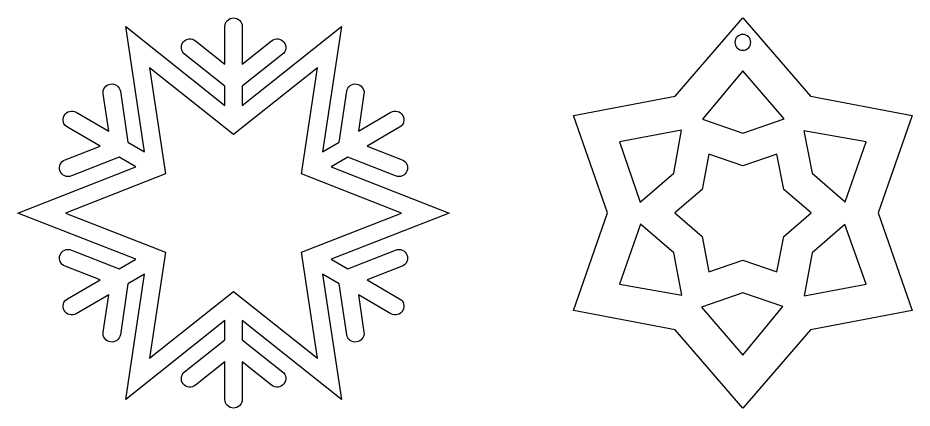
# Model space of a CAD drawing. Header units: centimetres. Extents: x 2 to 128, y -104 to 2.
# Drawn here: x 104.72 to 127.59, y -88.33 to -78.33 of the extents above; entities that cross this region are included whole.
import ezdxf

# ---------------------------------------------------------------- set-up
doc = ezdxf.new("R2010")
doc.units = ezdxf.units.CM
doc.header["$MEASUREMENT"] = 0
doc.layers.add('layer 1', color=7, linetype='Continuous')

msp = doc.modelspace()

# ---------------------------------------------------------------- linework, layer by layer
at = {"layer": 'layer 1', "color": 250}
for points, knots in [([(107.95657, -84.89782), (107.95657, -84.89782), (107.47474, -88.10418), (107.47474, -88.10418), (107.47474, -88.10418), (107.47474, -88.10418), (110.01064, -86.08373), (110.01064, -86.08373), (110.01064, -86.08373), (110.01064, -86.08373), (110.01064, -86.57271), (110.01064, -86.57271), (110.01064, -86.57271), (110.01064, -86.57271), (108.98103, -87.39304), (108.98103, -87.39304), (108.98103, -87.39304), (108.88511, -87.46946), (108.86922, -87.60999), (108.94563, -87.70588), (108.94563, -87.70588), (109.02203, -87.80178), (109.16256, -87.81767), (109.25846, -87.74127), (109.25846, -87.74127), (109.25846, -87.74127), (110.01064, -87.14198), (110.01064, -87.14198), (110.01064, -87.14198), (110.01064, -87.14198), (110.01064, -88.10371), (110.01064, -88.10371), (110.01064, -88.10371), (110.01064, -88.22632), (110.11063, -88.32632), (110.23324, -88.32632), (110.23324, -88.32632), (110.35587, -88.32632), (110.45586, -88.22632), (110.45586, -88.10371), (110.45586, -88.10371), (110.45586, -88.10371), (110.45586, -87.14198), (110.45586, -87.14198), (110.45586, -87.14198), (110.45586, -87.14198), (111.20804, -87.74127), (111.20804, -87.74127), (111.20804, -87.74127), (111.30392, -87.81766), (111.44445, -87.80177), (111.52087, -87.70588), (111.52087, -87.70588), (111.59727, -87.60998), (111.58137, -87.46945), (111.48547, -87.39304), (111.48547, -87.39304), (111.48547, -87.39304), (110.45586, -86.57271), (110.45586, -86.57271), (110.45586, -86.57271), (110.45586, -86.57271), (110.45586, -86.08373), (110.45586, -86.08373), (110.45586, -86.08373), (110.45586, -86.08373), (112.99174, -88.10418), (112.99174, -88.10418), (112.99174, -88.10418), (112.99174, -88.10418), (112.50993, -84.89782), (112.50993, -84.89782), (112.50993, -84.89782), (112.50993, -84.89782), (112.9334, -85.14231), (112.9334, -85.14231), (112.9334, -85.14231), (112.9334, -85.14231), (113.12902, -86.44414), (113.12902, -86.44414), (113.12902, -86.44414), (113.14725, -86.56541), (113.261, -86.64944), (113.38225, -86.63121), (113.38225, -86.63121), (113.5035, -86.61299), (113.58753, -86.49925), (113.56932, -86.37798), (113.56932, -86.37798), (113.56932, -86.37798), (113.42641, -85.42694), (113.42641, -85.42694), (113.42641, -85.42694), (113.42641, -85.42694), (114.25928, -85.9078), (114.25928, -85.9078), (114.25928, -85.9078), (114.36547, -85.96911), (114.50206, -85.93251), (114.56337, -85.82633), (114.56337, -85.82633), (114.62468, -85.72013), (114.58808, -85.58353), (114.4819, -85.52222), (114.4819, -85.52222), (114.4819, -85.52222), (113.64902, -85.04136), (113.64902, -85.04136), (113.64902, -85.04136), (113.64902, -85.04136), (114.54411, -84.68961), (114.54411, -84.68961), (114.54411, -84.68961), (114.65821, -84.64476), (114.71471, -84.51511), (114.66987, -84.40098), (114.66987, -84.40098), (114.62501, -84.28687), (114.49537, -84.23037), (114.38124, -84.27522), (114.38124, -84.27522), (114.38124, -84.27522), (113.15602, -84.75672), (113.15602, -84.75672), (113.15602, -84.75672), (113.15602, -84.75672), (112.73254, -84.51223), (112.73254, -84.51223), (112.73254, -84.51223), (112.73254, -84.51223), (115.75025, -83.32632), (115.75025, -83.32632), (115.75025, -83.32632), (115.75025, -83.32632), (112.73254, -82.14041), (112.73254, -82.14041), (112.73254, -82.14041), (112.73254, -82.14041), (113.15602, -81.89592), (113.15602, -81.89592), (113.15602, -81.89592), (113.15602, -81.89592), (114.38124, -82.37742), (114.38124, -82.37742), (114.38124, -82.37742), (114.49539, -82.42227), (114.62504, -82.36577), (114.66987, -82.25166), (114.66987, -82.25166), (114.71472, -82.13753), (114.65822, -82.00789), (114.54411, -81.96303), (114.54411, -81.96303), (114.54411, -81.96303), (113.64902, -81.61128), (113.64902, -81.61128), (113.64902, -81.61128), (113.64902, -81.61128), (114.4819, -81.13042), (114.4819, -81.13042), (114.4819, -81.13042), (114.58808, -81.06911), (114.62468, -80.93251), (114.56339, -80.82633), (114.56339, -80.82633), (114.50206, -80.72013), (114.36547, -80.68353), (114.25928, -80.74484), (114.25928, -80.74484), (114.25928, -80.74484), (113.42641, -81.2257), (113.42641, -81.2257), (113.42641, -81.2257), (113.42641, -81.2257), (113.56932, -80.27466), (113.56932, -80.27466), (113.56932, -80.27466), (113.58753, -80.15342), (113.5035, -80.03967), (113.38225, -80.02143), (113.38225, -80.02143), (113.26099, -80.00322), (113.14725, -80.08725), (113.12902, -80.2085), (113.12902, -80.2085), (113.12902, -80.2085), (112.9334, -81.51033), (112.9334, -81.51033), (112.9334, -81.51033), (112.9334, -81.51033), (112.50993, -81.75482), (112.50993, -81.75482), (112.50993, -81.75482), (112.50993, -81.75482), (112.99176, -78.54846), (112.99176, -78.54846), (112.99176, -78.54846), (112.99176, -78.54846), (110.45586, -80.56891), (110.45586, -80.56891), (110.45586, -80.56891), (110.45586, -80.56891), (110.45586, -80.07993), (110.45586, -80.07993), (110.45586, -80.07993), (110.45586, -80.07993), (111.48547, -79.2596), (111.48547, -79.2596), (111.48547, -79.2596), (111.58139, -79.18318), (111.59728, -79.04265), (111.52087, -78.94676), (111.52087, -78.94676), (111.44447, -78.85086), (111.30394, -78.83497), (111.20804, -78.91137), (111.20804, -78.91137), (111.20804, -78.91137), (110.45586, -79.51066), (110.45586, -79.51066), (110.45586, -79.51066), (110.45586, -79.51066), (110.45586, -78.54893), (110.45586, -78.54893), (110.45586, -78.54893), (110.45586, -78.42632), (110.35587, -78.32632), (110.23326, -78.32632), (110.23326, -78.32632), (110.11063, -78.32632), (110.01064, -78.42632), (110.01064, -78.54893), (110.01064, -78.54893), (110.01064, -78.54893), (110.01064, -79.51066), (110.01064, -79.51066), (110.01064, -79.51066), (110.01064, -79.51066), (109.25846, -78.91137), (109.25846, -78.91137), (109.25846, -78.91137), (109.16258, -78.83498), (109.02205, -78.85087), (108.94563, -78.94676), (108.94563, -78.94676), (108.86923, -79.04266), (108.88513, -79.18319), (108.98103, -79.2596), (108.98103, -79.2596), (108.98103, -79.2596), (110.01064, -80.07993), (110.01064, -80.07993), (110.01064, -80.07993), (110.01064, -80.07993), (110.01064, -80.56891), (110.01064, -80.56891), (110.01064, -80.56891), (110.01064, -80.56891), (107.47476, -78.54846), (107.47476, -78.54846), (107.47476, -78.54846), (107.47476, -78.54846), (107.95657, -81.75482), (107.95657, -81.75482), (107.95657, -81.75482), (107.95657, -81.75482), (107.5331, -81.51033), (107.5331, -81.51033), (107.5331, -81.51033), (107.5331, -81.51033), (107.33748, -80.2085), (107.33748, -80.2085), (107.33748, -80.2085), (107.31925, -80.08723), (107.2055, -80.0032), (107.08425, -80.02143), (107.08425, -80.02143), (106.963, -80.03965), (106.87897, -80.15341), (106.89718, -80.27466), (106.89718, -80.27466), (106.89718, -80.27466), (107.04009, -81.2257), (107.04009, -81.2257), (107.04009, -81.2257), (107.04009, -81.2257), (106.20722, -80.74484), (106.20722, -80.74484), (106.20722, -80.74484), (106.10103, -80.68353), (105.96444, -80.72013), (105.90313, -80.82631), (105.90313, -80.82631), (105.84182, -80.93251), (105.87842, -81.06911), (105.9846, -81.13042), (105.9846, -81.13042), (105.9846, -81.13042), (106.81748, -81.61128), (106.81748, -81.61128), (106.81748, -81.61128), (106.81748, -81.61128), (105.92239, -81.96303), (105.92239, -81.96303), (105.92239, -81.96303), (105.80829, -82.00788), (105.75179, -82.13753), (105.79663, -82.25166), (105.79663, -82.25166), (105.84148, -82.36577), (105.97113, -82.42227), (106.08526, -82.37742), (106.08526, -82.37742), (106.08526, -82.37742), (107.31048, -81.89592), (107.31048, -81.89592), (107.31048, -81.89592), (107.31048, -81.89592), (107.73396, -82.14041), (107.73396, -82.14041), (107.73396, -82.14041), (107.73396, -82.14041), (104.71625, -83.32632), (104.71625, -83.32632), (104.71625, -83.32632), (104.71625, -83.32632), (107.73396, -84.51223), (107.73396, -84.51223), (107.73396, -84.51223), (107.73396, -84.51223), (107.31048, -84.75672), (107.31048, -84.75672), (107.31048, -84.75672), (107.31048, -84.75672), (106.08526, -84.27522), (106.08526, -84.27522), (106.08526, -84.27522), (105.97111, -84.23037), (105.84146, -84.28687), (105.79663, -84.40098), (105.79663, -84.40098), (105.75178, -84.51511), (105.80828, -84.64476), (105.92239, -84.68961), (105.92239, -84.68961), (105.92239, -84.68961), (106.81748, -85.04136), (106.81748, -85.04136), (106.81748, -85.04136), (106.81748, -85.04136), (105.9846, -85.52222), (105.9846, -85.52222), (105.9846, -85.52222), (105.87842, -85.58353), (105.84182, -85.72013), (105.90311, -85.82631), (105.90311, -85.82631), (105.96444, -85.93251), (106.10103, -85.96911), (106.20722, -85.9078), (106.20722, -85.9078), (106.20722, -85.9078), (107.04009, -85.42694), (107.04009, -85.42694), (107.04009, -85.42694), (107.04009, -85.42694), (106.89718, -86.37798), (106.89718, -86.37798), (106.89718, -86.37798), (106.87897, -86.49922), (106.963, -86.61297), (107.08425, -86.63121), (107.08425, -86.63121), (107.2055, -86.64942), (107.31925, -86.56539), (107.33748, -86.44414), (107.33748, -86.44414), (107.33748, -86.44414), (107.5331, -85.14231), (107.5331, -85.14231), (107.5331, -85.14231), (107.5331, -85.14231), (107.95657, -84.89782), (107.95657, -84.89782)], [0, 0, 0, 0, 0.01030928, 0.01030928, 0.01030928, 0.01030928, 0.02061856, 0.02061856, 0.02061856, 0.02061856, 0.03092784, 0.03092784, 0.03092784, 0.03092784, 0.04123711, 0.04123711, 0.04123711, 0.04123711, 0.05154639, 0.05154639, 0.05154639, 0.05154639, 0.06185567, 0.06185567, 0.06185567, 0.06185567, 0.07216495, 0.07216495, 0.07216495, 0.07216495, 0.08247423, 0.08247423, 0.08247423, 0.08247423, 0.09278351, 0.09278351, 0.09278351, 0.09278351, 0.10309278, 0.10309278, 0.10309278, 0.10309278, 0.11340206, 0.11340206, 0.11340206, 0.11340206, 0.12371134, 0.12371134, 0.12371134, 0.12371134, 0.13402062, 0.13402062, 0.13402062, 0.13402062, 0.1443299, 0.1443299, 0.1443299, 0.1443299, 0.15463918, 0.15463918, 0.15463918, 0.15463918, 0.16494845, 0.16494845, 0.16494845, 0.16494845, 0.17525773, 0.17525773, 0.17525773, 0.17525773, 0.18556701, 0.18556701, 0.18556701, 0.18556701, 0.19587629, 0.19587629, 0.19587629, 0.19587629, 0.20618557, 0.20618557, 0.20618557, 0.20618557, 0.21649485, 0.21649485, 0.21649485, 0.21649485, 0.22680412, 0.22680412, 0.22680412, 0.22680412, 0.2371134, 0.2371134, 0.2371134, 0.2371134, 0.24742268, 0.24742268, 0.24742268, 0.24742268, 0.25773196, 0.25773196, 0.25773196, 0.25773196, 0.26804124, 0.26804124, 0.26804124, 0.26804124, 0.27835052, 0.27835052, 0.27835052, 0.27835052, 0.28865979, 0.28865979, 0.28865979, 0.28865979, 0.29896907, 0.29896907, 0.29896907, 0.29896907, 0.30927835, 0.30927835, 0.30927835, 0.30927835, 0.31958763, 0.31958763, 0.31958763, 0.31958763, 0.32989691, 0.32989691, 0.32989691, 0.32989691, 0.34020619, 0.34020619, 0.34020619, 0.34020619, 0.35051546, 0.35051546, 0.35051546, 0.35051546, 0.36082474, 0.36082474, 0.36082474, 0.36082474, 0.37113402, 0.37113402, 0.37113402, 0.37113402, 0.3814433, 0.3814433, 0.3814433, 0.3814433, 0.39175258, 0.39175258, 0.39175258, 0.39175258, 0.40206186, 0.40206186, 0.40206186, 0.40206186, 0.41237113, 0.41237113, 0.41237113, 0.41237113, 0.42268041, 0.42268041, 0.42268041, 0.42268041, 0.43298969, 0.43298969, 0.43298969, 0.43298969, 0.44329897, 0.44329897, 0.44329897, 0.44329897, 0.45360825, 0.45360825, 0.45360825, 0.45360825, 0.46391753, 0.46391753, 0.46391753, 0.46391753, 0.4742268, 0.4742268, 0.4742268, 0.4742268, 0.48453608, 0.48453608, 0.48453608, 0.48453608, 0.49484536, 0.49484536, 0.49484536, 0.49484536, 0.50515464, 0.50515464, 0.50515464, 0.50515464, 0.51546392, 0.51546392, 0.51546392, 0.51546392, 0.5257732, 0.5257732, 0.5257732, 0.5257732, 0.53608247, 0.53608247, 0.53608247, 0.53608247, 0.54639175, 0.54639175, 0.54639175, 0.54639175, 0.55670103, 0.55670103, 0.55670103, 0.55670103, 0.56701031, 0.56701031, 0.56701031, 0.56701031, 0.57731959, 0.57731959, 0.57731959, 0.57731959, 0.58762887, 0.58762887, 0.58762887, 0.58762887, 0.59793814, 0.59793814, 0.59793814, 0.59793814, 0.60824742, 0.60824742, 0.60824742, 0.60824742, 0.6185567, 0.6185567, 0.6185567, 0.6185567, 0.62886598, 0.62886598, 0.62886598, 0.62886598, 0.63917526, 0.63917526, 0.63917526, 0.63917526, 0.64948454, 0.64948454, 0.64948454, 0.64948454, 0.65979381, 0.65979381, 0.65979381, 0.65979381, 0.67010309, 0.67010309, 0.67010309, 0.67010309, 0.68041237, 0.68041237, 0.68041237, 0.68041237, 0.69072165, 0.69072165, 0.69072165, 0.69072165, 0.70103093, 0.70103093, 0.70103093, 0.70103093, 0.71134021, 0.71134021, 0.71134021, 0.71134021, 0.72164948, 0.72164948, 0.72164948, 0.72164948, 0.73195876, 0.73195876, 0.73195876, 0.73195876, 0.74226804, 0.74226804, 0.74226804, 0.74226804, 0.75257732, 0.75257732, 0.75257732, 0.75257732, 0.7628866, 0.7628866, 0.7628866, 0.7628866, 0.77319588, 0.77319588, 0.77319588, 0.77319588, 0.78350515, 0.78350515, 0.78350515, 0.78350515, 0.79381443, 0.79381443, 0.79381443, 0.79381443, 0.80412371, 0.80412371, 0.80412371, 0.80412371, 0.81443299, 0.81443299, 0.81443299, 0.81443299, 0.82474227, 0.82474227, 0.82474227, 0.82474227, 0.83505155, 0.83505155, 0.83505155, 0.83505155, 0.84536082, 0.84536082, 0.84536082, 0.84536082, 0.8556701, 0.8556701, 0.8556701, 0.8556701, 0.86597938, 0.86597938, 0.86597938, 0.86597938, 0.87628866, 0.87628866, 0.87628866, 0.87628866, 0.88659794, 0.88659794, 0.88659794, 0.88659794, 0.89690722, 0.89690722, 0.89690722, 0.89690722, 0.90721649, 0.90721649, 0.90721649, 0.90721649, 0.91752577, 0.91752577, 0.91752577, 0.91752577, 0.92783505, 0.92783505, 0.92783505, 0.92783505, 0.93814433, 0.93814433, 0.93814433, 0.93814433, 0.94845361, 0.94845361, 0.94845361, 0.94845361, 0.95876289, 0.95876289, 0.95876289, 0.95876289, 0.96907216, 0.96907216, 0.96907216, 0.96907216, 0.97938144, 0.97938144, 0.97938144, 0.97938144, 1, 1, 1, 1]), ([(119.804, -83.32629), (119.804, -83.32629), (118.93385, -85.82634), (118.93385, -85.82634), (118.93385, -85.82634), (118.93385, -85.82634), (121.53401, -86.3227), (121.53401, -86.3227), (121.53401, -86.3227), (121.53401, -86.3227), (123.26397, -88.32632), (123.26397, -88.32632), (123.26397, -88.32632), (123.26397, -88.32632), (124.99391, -86.32268), (124.99391, -86.32268), (124.99391, -86.32268), (124.99391, -86.32268), (127.59411, -85.8263), (127.59411, -85.8263), (127.59411, -85.8263), (127.59411, -85.8263), (126.72387, -83.3263), (126.72387, -83.3263), (126.72387, -83.3263), (126.72387, -83.3263), (127.59409, -80.8263), (127.59409, -80.8263), (127.59409, -80.8263), (127.59409, -80.8263), (124.99393, -80.32993), (124.99393, -80.32993), (124.99393, -80.32993), (124.99393, -80.32993), (123.26397, -78.32632), (123.26397, -78.32632), (123.26397, -78.32632), (123.26397, -78.32632), (121.53395, -80.32991), (121.53395, -80.32991), (121.53395, -80.32991), (121.53395, -80.32991), (118.93385, -80.82633), (118.93385, -80.82633), (118.93385, -80.82633), (118.93385, -80.82633), (119.804, -83.32629), (119.804, -83.32629)], [0, 0, 0, 0, 0.07692308, 0.07692308, 0.07692308, 0.07692308, 0.15384615, 0.15384615, 0.15384615, 0.15384615, 0.23076923, 0.23076923, 0.23076923, 0.23076923, 0.30769231, 0.30769231, 0.30769231, 0.30769231, 0.38461538, 0.38461538, 0.38461538, 0.38461538, 0.46153846, 0.46153846, 0.46153846, 0.46153846, 0.53846154, 0.53846154, 0.53846154, 0.53846154, 0.61538462, 0.61538462, 0.61538462, 0.61538462, 0.69230769, 0.69230769, 0.69230769, 0.69230769, 0.76923077, 0.76923077, 0.76923077, 0.76923077, 0.84615385, 0.84615385, 0.84615385, 0.84615385, 1, 1, 1, 1]), ([(123.06052, -78.95492), (123.06052, -78.84256), (123.1516, -78.75148), (123.26397, -78.75148), (123.26397, -78.75148), (123.37633, -78.75148), (123.46741, -78.84256), (123.46741, -78.95492), (123.46741, -78.95492), (123.46741, -79.06729), (123.37633, -79.15837), (123.26397, -79.15837), (123.26397, -79.15837), (123.1516, -79.15837), (123.06052, -79.06729), (123.06052, -78.95492)], [0, 0, 0, 0, 0.2, 0.2, 0.2, 0.2, 0.4, 0.4, 0.4, 0.4, 0.6, 0.6, 0.6, 0.6, 1, 1, 1, 1]), ([(108.49187, -84.33171), (108.49187, -84.33171), (105.93354, -83.32632), (105.93354, -83.32632), (105.93354, -83.32632), (105.93354, -83.32632), (108.49187, -82.32093), (108.49187, -82.32093), (108.49187, -82.32093), (108.49187, -82.32093), (108.0834, -79.60266), (108.0834, -79.60266), (108.0834, -79.60266), (108.0834, -79.60266), (110.23325, -81.31555), (110.23325, -81.31555), (110.23325, -81.31555), (110.23325, -81.31555), (112.38311, -79.60266), (112.38311, -79.60266), (112.38311, -79.60266), (112.38311, -79.60266), (111.97463, -82.32093), (111.97463, -82.32093), (111.97463, -82.32093), (111.97463, -82.32093), (114.53296, -83.32632), (114.53296, -83.32632), (114.53296, -83.32632), (114.53296, -83.32632), (111.97463, -84.33171), (111.97463, -84.33171), (111.97463, -84.33171), (111.97463, -84.33171), (112.3831, -87.04998), (112.3831, -87.04998), (112.3831, -87.04998), (112.3831, -87.04998), (110.23325, -85.33709), (110.23325, -85.33709), (110.23325, -85.33709), (110.23325, -85.33709), (108.08339, -87.04998), (108.08339, -87.04998), (108.08339, -87.04998), (108.08339, -87.04998), (108.49187, -84.33171), (108.49187, -84.33171)], [0, 0, 0, 0, 0.07692308, 0.07692308, 0.07692308, 0.07692308, 0.15384615, 0.15384615, 0.15384615, 0.15384615, 0.23076923, 0.23076923, 0.23076923, 0.23076923, 0.30769231, 0.30769231, 0.30769231, 0.30769231, 0.38461538, 0.38461538, 0.38461538, 0.38461538, 0.46153846, 0.46153846, 0.46153846, 0.46153846, 0.53846154, 0.53846154, 0.53846154, 0.53846154, 0.61538462, 0.61538462, 0.61538462, 0.61538462, 0.69230769, 0.69230769, 0.69230769, 0.69230769, 0.76923077, 0.76923077, 0.76923077, 0.76923077, 0.84615385, 0.84615385, 0.84615385, 0.84615385, 1, 1, 1, 1]), ([(123.26392, -81.2833), (123.26392, -81.2833), (122.23024, -80.91886), (122.23024, -80.91886), (122.23024, -80.91886), (122.23024, -80.91886), (123.26395, -79.68139), (123.26395, -79.68139), (123.26395, -79.68139), (123.26395, -79.68139), (124.32055, -80.91549), (124.32055, -80.91549), (124.32055, -80.91549), (124.32055, -80.91549), (123.26392, -81.2833), (123.26392, -81.2833)], [0, 0, 0, 0, 0.2, 0.2, 0.2, 0.2, 0.4, 0.4, 0.4, 0.4, 0.6, 0.6, 0.6, 0.6, 1, 1, 1, 1]), ([(121.49463, -82.3048), (121.49463, -82.3048), (120.63561, -83.04752), (120.63561, -83.04752), (120.63561, -83.04752), (120.63561, -83.04752), (120.10735, -81.50386), (120.10735, -81.50386), (120.10735, -81.50386), (120.10735, -81.50386), (121.6972, -81.20032), (121.6972, -81.20032), (121.6972, -81.20032), (121.6972, -81.20032), (121.49463, -82.3048), (121.49463, -82.3048)], [0, 0, 0, 0, 0.2, 0.2, 0.2, 0.2, 0.4, 0.4, 0.4, 0.4, 0.6, 0.6, 0.6, 0.6, 1, 1, 1, 1]), ([(125.0332, -82.30477), (125.0332, -82.30477), (124.82722, -81.21974), (124.82722, -81.21974), (124.82722, -81.21974), (124.82722, -81.21974), (126.42055, -81.50385), (126.42055, -81.50385), (126.42055, -81.50385), (126.42055, -81.50385), (125.88279, -83.03834), (125.88279, -83.03834), (125.88279, -83.03834), (125.88279, -83.03834), (125.0332, -82.30477), (125.0332, -82.30477)], [0, 0, 0, 0, 0.2, 0.2, 0.2, 0.2, 0.4, 0.4, 0.4, 0.4, 0.6, 0.6, 0.6, 0.6, 1, 1, 1, 1]), ([(122.21922, -83.92946), (122.21922, -83.92946), (121.52062, -83.32629), (121.52062, -83.32629), (121.52062, -83.32629), (121.52062, -83.32629), (122.2192, -82.72313), (122.2192, -82.72313), (122.2192, -82.72313), (122.2192, -82.72313), (122.39227, -81.81658), (122.39227, -81.81658), (122.39227, -81.81658), (122.39227, -81.81658), (123.26391, -82.11997), (123.26391, -82.11997), (123.26391, -82.11997), (123.26391, -82.11997), (124.13556, -81.81654), (124.13556, -81.81654), (124.13556, -81.81654), (124.13556, -81.81654), (124.30861, -82.72312), (124.30861, -82.72312), (124.30861, -82.72312), (124.30861, -82.72312), (125.00721, -83.32627), (125.00721, -83.32627), (125.00721, -83.32627), (125.00721, -83.32627), (124.30863, -83.92947), (124.30863, -83.92947), (124.30863, -83.92947), (124.30863, -83.92947), (124.13557, -84.836), (124.13557, -84.836), (124.13557, -84.836), (124.13557, -84.836), (123.26392, -84.53263), (123.26392, -84.53263), (123.26392, -84.53263), (123.26392, -84.53263), (122.39227, -84.83602), (122.39227, -84.83602), (122.39227, -84.83602), (122.39227, -84.83602), (122.21922, -83.92946), (122.21922, -83.92946)], [0, 0, 0, 0, 0.07692308, 0.07692308, 0.07692308, 0.07692308, 0.15384615, 0.15384615, 0.15384615, 0.15384615, 0.23076923, 0.23076923, 0.23076923, 0.23076923, 0.30769231, 0.30769231, 0.30769231, 0.30769231, 0.38461538, 0.38461538, 0.38461538, 0.38461538, 0.46153846, 0.46153846, 0.46153846, 0.46153846, 0.53846154, 0.53846154, 0.53846154, 0.53846154, 0.61538462, 0.61538462, 0.61538462, 0.61538462, 0.69230769, 0.69230769, 0.69230769, 0.69230769, 0.76923077, 0.76923077, 0.76923077, 0.76923077, 0.84615385, 0.84615385, 0.84615385, 0.84615385, 1, 1, 1, 1]), ([(121.70297, -85.43299), (121.70297, -85.43299), (120.10735, -85.14879), (120.10735, -85.14879), (120.10735, -85.14879), (120.10735, -85.14879), (120.6411, -83.61085), (120.6411, -83.61085), (120.6411, -83.61085), (120.6411, -83.61085), (121.49465, -84.34779), (121.49465, -84.34779), (121.49465, -84.34779), (121.49465, -84.34779), (121.70297, -85.43299), (121.70297, -85.43299)], [0, 0, 0, 0, 0.2, 0.2, 0.2, 0.2, 0.4, 0.4, 0.4, 0.4, 0.6, 0.6, 0.6, 0.6, 1, 1, 1, 1]), ([(124.83065, -85.45229), (124.83065, -85.45229), (125.03323, -84.3478), (125.03323, -84.3478), (125.03323, -84.3478), (125.03323, -84.3478), (125.87367, -83.62313), (125.87367, -83.62313), (125.87367, -83.62313), (125.87367, -83.62313), (126.42055, -85.14878), (126.42055, -85.14878), (126.42055, -85.14878), (126.42055, -85.14878), (124.83065, -85.45229), (124.83065, -85.45229)], [0, 0, 0, 0, 0.2, 0.2, 0.2, 0.2, 0.4, 0.4, 0.4, 0.4, 0.6, 0.6, 0.6, 0.6, 1, 1, 1, 1]), ([(122.20731, -85.73708), (122.20731, -85.73708), (123.26394, -85.3693), (123.26394, -85.3693), (123.26394, -85.3693), (123.26394, -85.3693), (124.29036, -85.72617), (124.29036, -85.72617), (124.29036, -85.72617), (124.29036, -85.72617), (123.26395, -86.97125), (123.26395, -86.97125), (123.26395, -86.97125), (123.26395, -86.97125), (122.20731, -85.73708), (122.20731, -85.73708)], [0, 0, 0, 0, 0.2, 0.2, 0.2, 0.2, 0.4, 0.4, 0.4, 0.4, 0.6, 0.6, 0.6, 0.6, 1, 1, 1, 1])]:
    msp.add_open_spline(points, degree=3, knots=knots, dxfattribs=at)

doc.saveas('drawing.dxf')
